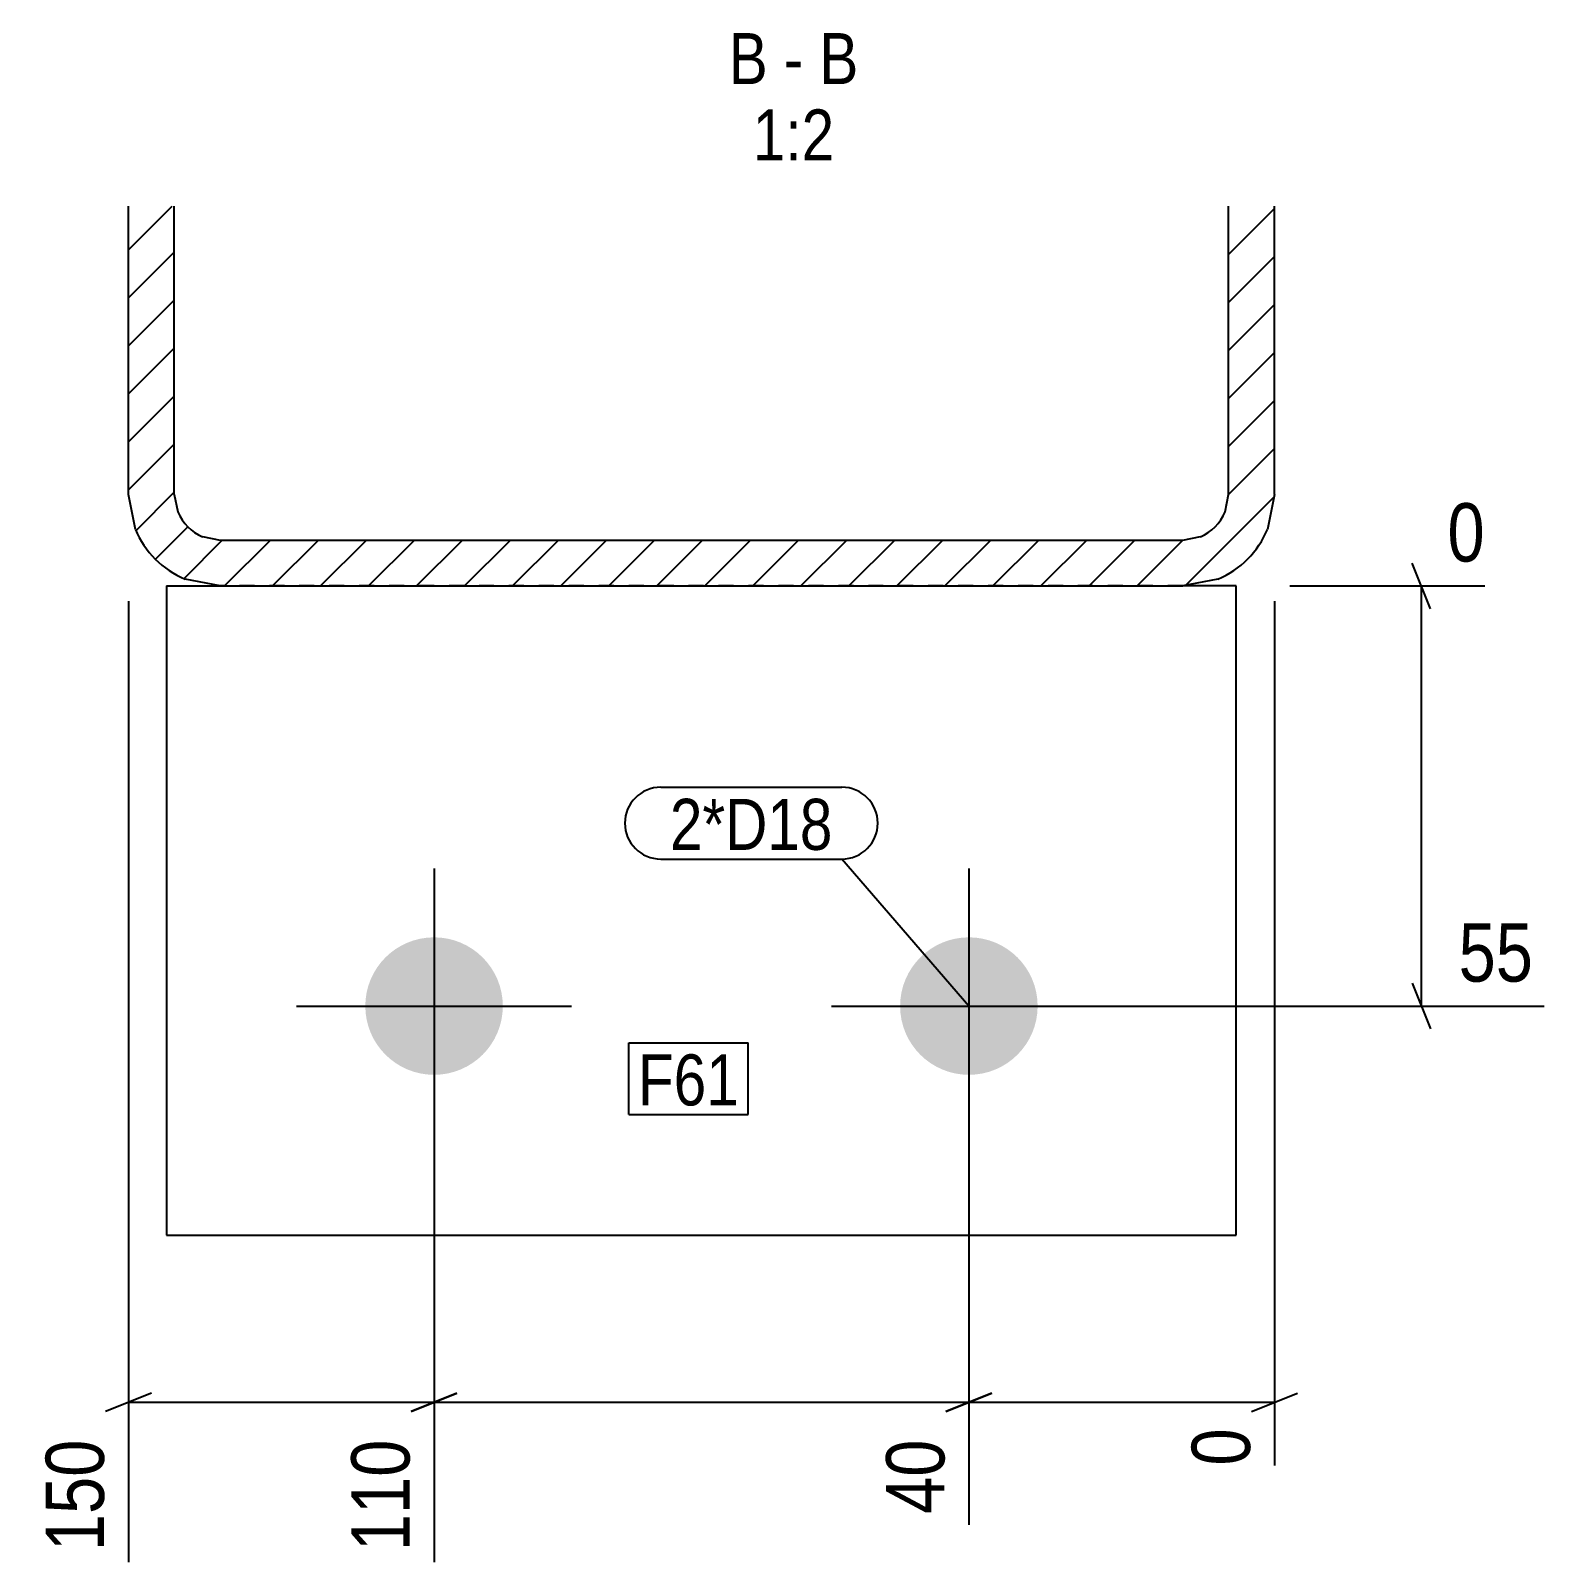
# Model space of a CAD drawing. Header units: millimetres. Extents: x 7 to 42209, y -28 to 1684.
# Drawn here: x 20914 to 21112.3, y 4.7 to 205.3 of the extents above; entities that cross this region are included whole.
import ezdxf

# ---------------------------------------------------------------- set-up
doc = ezdxf.new("R2010")
doc.units = ezdxf.units.MM
doc.linetypes.add('DXK_LINE_DOT2', pattern=[3.9198, 1.9599, -1.9599])
for name, color, linetype in [('MÅLSÆTNING', 7, 'Continuous'), ('STÅL', 7, 'Continuous'), ('TEKST', 7, 'Continuous')]:
    doc.layers.add(name, color=color, linetype=linetype)
doc.styles.add('Arial Narrow', font='ARIALN.TTF', dxfattribs={"height": 0.2})

msp = doc.modelspace()

# ---------------------------------------------------------------- hatches: boundary and pattern name
at = {"layer": 'STÅL', "linetype": 'Continuous'}
h = msp.add_hatch(dxfattribs=at)
h.set_pattern_fill('', scale=1.4, style=0, pattern_type=0)
h.set_pattern_definition([(45, (21070.8015, 182.33), (-3.14309, 3.14309), [])])
h.paths.add_polyline_path([(21076.8, 182.33), (21070.8, 182.33), (21070.8, 144.62), (21070.34, 142.32), (21069.04, 140.38), (21067.1, 139.08), (21064.8, 138.62), (20938.8, 138.62), (20936.51, 139.08), (20934.56, 140.38), (20933.26, 142.32), (20932.8, 144.62), (20932.8, 182.33), (20926.8, 182.33), (20926.8, 144.62), (20927.71, 140.03), (20930.32, 136.14), (20934.21, 133.53), (20938.8, 132.62), (21064.8, 132.62), (21069.39, 133.53), (21073.29, 136.14), (21075.89, 140.03), (21076.8, 144.62)])
for points in [[(20975.8, 77.62, -1), (20957.8, 77.62, -1)], [(21045.8, 77.62, -1), (21027.8, 77.62, -1)]]:
    msp.add_hatch(color=96, dxfattribs=at).paths.add_polyline_path(points)

# ---------------------------------------------------------------- linework, layer by layer
at = {"layer": 'MÅLSÆTNING', "color": 7, "linetype": 'Continuous'}
for p, q in [((21097.24, 129.62), (21094.84, 135.62)), ((21078.8, 132.62), (21104.32, 132.62)), ((21096.04, 77.62), (21096.04, 132.62)), ((20926.8, 130.62), (20926.8, 4.8)), ((21076.8, 130.62), (21076.8, 17.46)), ((21094.84, 80.62), (21097.24, 74.62)), ((21038.8, 77.62), (21112.11, 77.62)), ((20966.8, 75.62), (20966.8, 4.8)), ((20966.8, 75.62), (20966.8, 4.8)), ((21036.8, 75.62), (21036.8, 9.68)), ((21036.8, 75.62), (21036.8, 9.68)), ((20929.8, 26.94), (20923.8, 24.54)), ((20969.8, 26.94), (20963.8, 24.54)), ((20963.8, 24.54), (20969.8, 26.94)), ((21033.8, 24.54), (21039.8, 26.94)), ((21039.8, 26.94), (21033.8, 24.54)), ((21073.8, 24.54), (21079.8, 26.94)), ((20926.8, 25.74), (20966.8, 25.74)), ((20966.8, 25.74), (21036.8, 25.74)), ((21036.8, 25.74), (21076.8, 25.74))]:
    msp.add_line(p, q, dxfattribs=at)
at = {"layer": 'STÅL', "color": 2, "linetype": 'Continuous'}
for p, q in [((20926.8, 144.62), (20926.8, 182.33)), ((20932.8, 144.62), (20932.8, 182.33)), ((21070.8, 144.62), (21070.8, 182.33)), ((21076.8, 144.62), (21076.8, 182.33)), ((20927.71, 140.03), (20926.8, 144.62)), ((20932.8, 144.62), (20933.26, 142.32)), ((21070.34, 142.32), (21070.8, 144.62)), ((21076.8, 144.62), (21075.89, 140.03)), ((20936.51, 139.08), (20938.8, 138.62)), ((20938.8, 138.62), (21064.8, 138.62)), ((21064.8, 138.62), (21067.1, 139.08)), ((20931.8, 132.62), (20938.8, 132.62)), ((20931.8, 132.62), (20931.8, 47.62)), ((20938.8, 132.62), (20934.21, 133.53)), ((20938.8, 132.62), (21064.8, 132.62)), ((21069.39, 133.53), (21064.8, 132.62)), ((21071.8, 132.62), (21064.8, 132.62)), ((21071.8, 47.62), (21071.8, 132.62)), ((20931.8, 47.62), (21071.8, 47.62))]:
    msp.add_line(p, q, dxfattribs=at)
at = {"layer": 'STÅL', "color": 7, "linetype": 'DXK_LINE_DOT2'}
msp.add_line((21064.8, 132.62), (20938.8, 132.62), dxfattribs=at)
at = {"layer": 'STÅL', "color": 96, "linetype": 'Continuous'}
for p, q in [((20966.8, 95.62), (20966.8, 59.62)), ((21036.8, 95.62), (21036.8, 59.62)), ((20948.8, 77.62), (20984.8, 77.62)), ((21018.8, 77.62), (21054.8, 77.62))]:
    msp.add_line(p, q, dxfattribs=at)
at = {"layer": 'STÅL', "color": 2, "linetype": 'Continuous'}
for centre, radius, start, end in [((20938.8, 144.62), 6, 202.5, 247.5), ((21064.8, 144.62), 6, 292.5, 337.5), ((20938.8, 144.62), 12, 202.5, 247.5), ((21064.8, 144.62), 12, 292.5, 337.5)]:
    msp.add_arc(centre, radius, start, end, dxfattribs=at)
at = {"layer": 'TEKST', "color": 7, "linetype": 'Continuous'}
for p, q in [((20996.47, 106.27), (21020.18, 106.27)), ((20996.47, 96.87), (21020.18, 96.87)), ((21036.8, 77.62), (21020.18, 96.87)), ((20992.29, 72.81), (21007.9, 72.81)), ((20992.29, 63.41), (20992.29, 72.81)), ((21007.9, 63.41), (21007.9, 72.81)), ((20992.29, 63.41), (21007.9, 63.41))]:
    msp.add_line(p, q, dxfattribs=at)
for centre, start, end in [((20996.47, 101.57), 90, 270), ((21020.18, 101.57), 270, 90)]:
    msp.add_arc(centre, 4.7, start, end, dxfattribs=at)

# ---------------------------------------------------------------- wipeouts: each hides what was drawn before it
at = {"color": 0, "linetype": 'Continuous'}
for points, layer in [([(21112.25, 79.22), (21112.25, 90.42), (21099.3, 90.42), (21099.3, 79.22)], 'MÅLSÆTNING'), ([(20925.2, 22.48), (20914, 22.48), (20914, 4.66), (20925.2, 4.66)], 'MÅLSÆTNING'), ([(20965.2, 22.48), (20954, 22.48), (20954, 4.66), (20965.2, 4.66)], 'MÅLSÆTNING'), ([(21035.2, 22.48), (21024, 22.48), (21024, 9.53), (21035.2, 9.53)], 'MÅLSÆTNING'), ([(21010.48, 198.33), (21010.48, 205.33), (21005.37, 205.33), (21005.37, 198.33)], 'TEKST'), ([(21015.13, 198.33), (21015.13, 205.33), (21012.58, 205.33), (21012.58, 198.33)], 'TEKST'), ([(21022.34, 198.33), (21022.34, 205.33), (21017.23, 205.33), (21017.23, 198.33)], 'TEKST'), ([(21019.19, 188.33), (21019.19, 195.33), (21008.52, 195.33), (21008.52, 188.33)], 'TEKST')]:
    msp.add_wipeout(points, dxfattribs=at).dxf.layer = layer
at = {"color": 0}
for points in [[(21018.98, 98.07), (21018.98, 105.07), (20997.67, 105.07), (20997.67, 98.07)], [(21006.7, 64.61), (21006.7, 71.61), (20993.49, 71.61), (20993.49, 64.61)]]:
    msp.add_wipeout(points, dxfattribs=at).dxf.layer = 'TEKST'

# ---------------------------------------------------------------- next in the draw order: texts
at = {"layer": 'MÅLSÆTNING', "color": 3, "linetype": 'Continuous', "style": 'Arial Narrow'}
msp.add_text('55', height=7.635, dxfattribs=at).set_placement((21100.9, 80.82))
for s, p in [('150', (20923.6, 6.26)), ('110', (20963.6, 6.26)), ('40', (21033.6, 11.13))]:
    msp.add_text(s, height=7.635, rotation=90.0002, dxfattribs=at).set_placement(p)
at = {"layer": 'TEKST', "color": 3, "linetype": 'Continuous', "style": 'Arial Narrow'}
for s, height, p in [('B', 6.68, (21005.37, 198.33)), ('B', 6.68, (21017.23, 198.33)), ('-', 6.68, (21012.58, 198.33)), ('1:2', 6.681, (21008.52, 188.33))]:
    msp.add_text(s, height=height, dxfattribs=at).set_placement(p)

# ---------------------------------------------------------------- next in the draw order: wipeouts: each hides what was drawn before it
at = {"color": 0, "linetype": 'Continuous'}
for points in [[(21105.92, 134.22), (21105.92, 145.42), (21097.84, 145.42), (21097.84, 134.22)], [(21075.2, 23.94), (21064, 23.94), (21064, 15.86), (21075.2, 15.86)]]:
    msp.add_wipeout(points, dxfattribs=at).dxf.layer = 'MÅLSÆTNING'
at = {"color": 0}
for points in [[(21018.98, 98.07), (21018.98, 105.07), (20997.67, 105.07), (20997.67, 98.07)], [(21006.7, 64.61), (21006.7, 71.61), (20993.49, 71.61), (20993.49, 64.61)]]:
    msp.add_wipeout(points, dxfattribs=at).dxf.layer = 'TEKST'

# ---------------------------------------------------------------- next in the draw order: texts
at = {"layer": 'MÅLSÆTNING', "color": 3, "linetype": 'Continuous', "style": 'Arial Narrow'}
msp.add_text('0', height=7.64, dxfattribs=at).set_placement((21099.44, 135.82))
msp.add_text('0', height=7.64, rotation=90.0002, dxfattribs=at).set_placement((21073.6, 17.46))
at = {"layer": 'TEKST', "color": 3, "style": 'Arial Narrow'}
for s, p in [('2*D18', (20997.67, 98.07)), ('F61', (20993.49, 64.61))]:
    msp.add_text(s, height=6.681, dxfattribs=at).set_placement(p)

doc.saveas('drawing.dxf')
